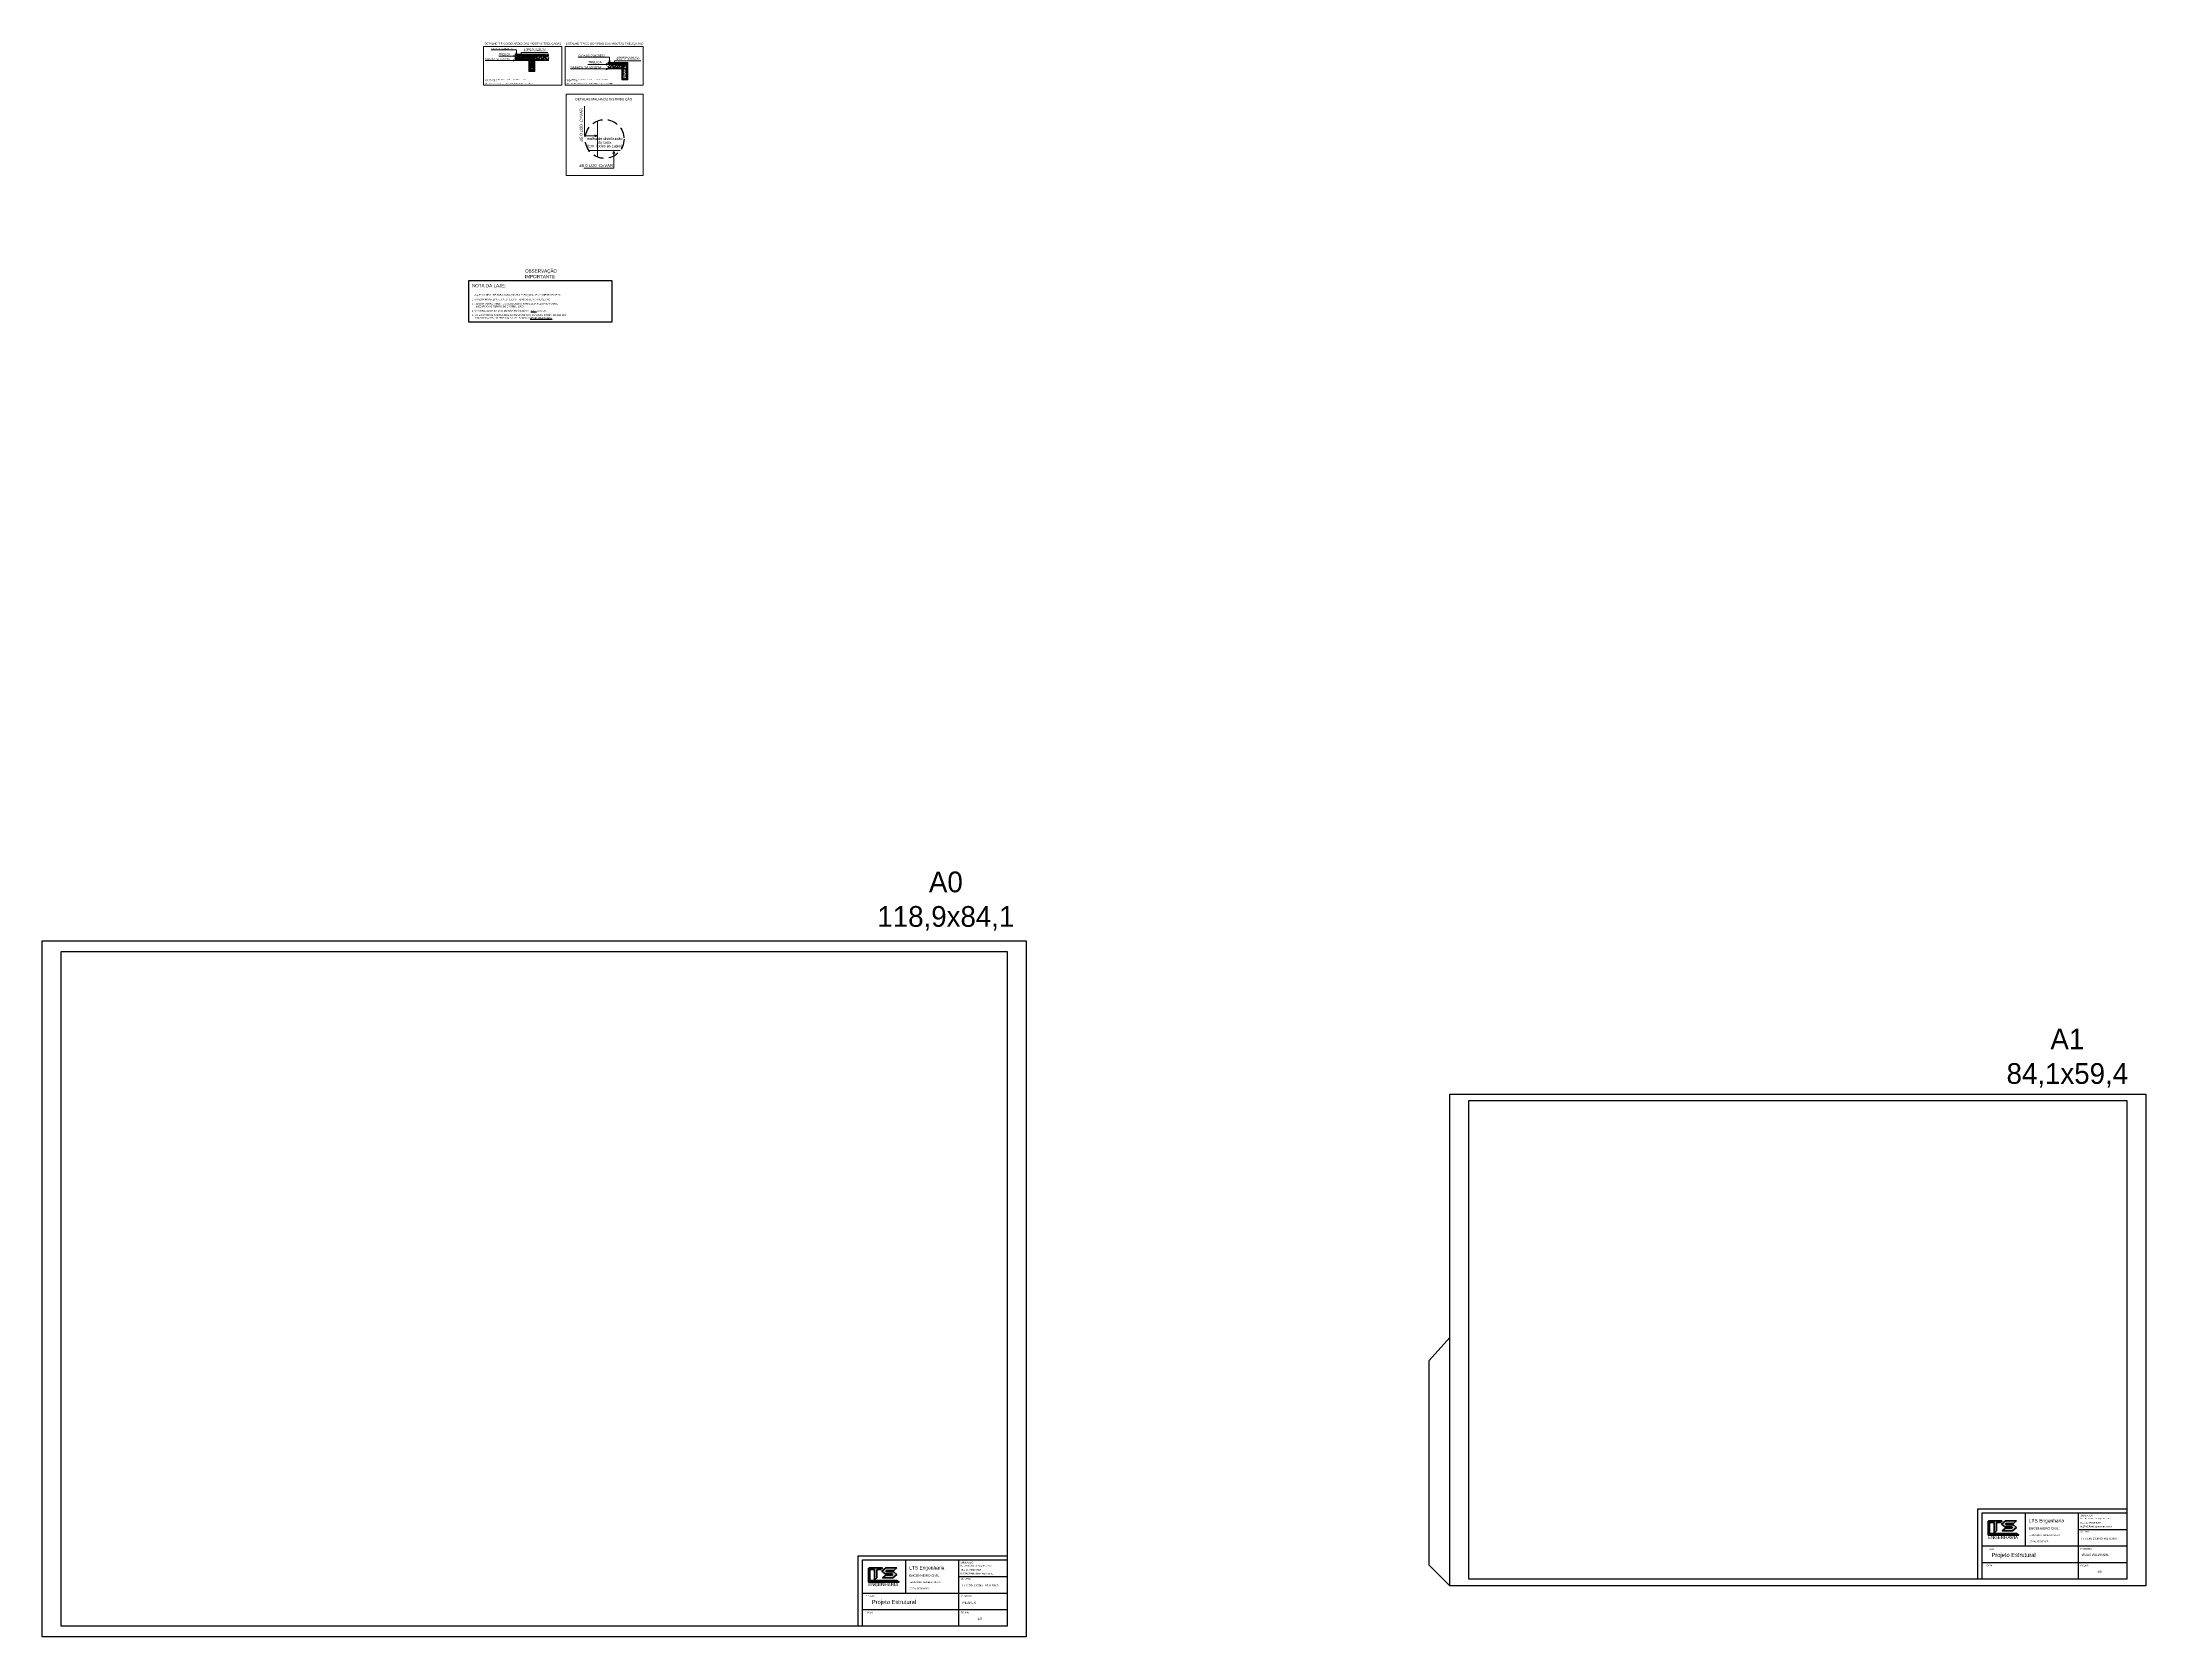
# Model space of a CAD drawing. Header units: millimetres. Extents: x -34 to 951, y -76 to 463.
# Drawn here: x -14.1 to 240.1, y 270.2 to 462.8 of the extents above; entities that cross this region are included whole.
import ezdxf

# ---------------------------------------------------------------- set-up
doc = ezdxf.new("R2010")
doc.units = ezdxf.units.MM
doc.header["$MEASUREMENT"] = 0
doc.linetypes.add('DASHED', pattern=[1.905, 1.27, -0.635])
doc.linetypes.add('NULL', pattern=[0])
for name, color, linetype, lineweight in [('Cotas', 7, 'Continuous', 0), ('Descrição da armadura', 7, 'Continuous', 0), ('DT-Armadura positiva', 7, 'Continuous', 30), ('DT-Barras na forma', 7, 'Continuous', 30), ('DT-Barras no corte', 5, 'Continuous', 5), ('DT-Cotas', 7, 'Continuous', 5), ('DT-Forma', 5, 'Continuous', 5), ('DT-Textos', 7, 'Continuous', 5), ('FO-Textos das vigas', 7, 'Continuous', 5)]:
    doc.layers.add(name, color=color, linetype=linetype, lineweight=lineweight)
doc.layers.add('TEXTO-VB', color=1, linetype='Continuous')
doc.layers.add('Textos', color=7, linetype='Continuous')
doc.styles.add('Arial', font='arial.ttf')
pattern_1 = [(50, (-3347.83707, -2165.89376), (0.237860304, -0.02081007), [0.02487168, -0.27358848]), (355, (-3347.83707, -2165.89376), (-0.046013811, 0.249443817), [0.019897344, -0.218871547]), (100.451445, (-3347.81725, -2165.8955), (0.191846492, 0.228633737), [0.021137675, -0.232514623]), (46.1842, (-3347.83707, -2165.82743), (0.353920796, -0.054890463), [0.03730752, -0.41038272]), (96.635558, (-3347.80758, -2165.832), (0.309954837, 0.323039548), [0.031706526, -0.34877225]), (351.184151, (-3347.83707, -2165.82743), (0.309954837, 0.323039548), [0.029845973, -0.328305826]), (21, (-3347.80391, -2165.84401), (0.197947749, -0.133517443), [0.02487168, -0.27358848]), (326, (-3347.8039, -2165.84401), (0.080688728, 0.240475809), [0.019897344, -0.218870784]), (71.451445, (-3347.78742, -2165.85514), (0.278636477, 0.106958367), [0.021137675, -0.232514223]), (37.5, (-3347.83707, -2165.89376), (0.0040324804, 0.1103950588), [0, -0.216217805, 0, -0.222187008, 0, -0.21969984]), (7.5, (-3347.83707, -2165.89376), (0.0872397514, 0.1307957585), [0, -0.1266797568, 0, -0.2112434688, 0, -0.083734656]), (327.5, (-3347.911025, -2165.89376), (0.177027081, -0.0074794482), [0, -0.0829056, 0, -0.258665472, 0, -0.343229184]), (317.5, (-3347.94419, -2165.89376), (0.193397459, 0.0331968267), [0, -0.10777728, 0, -0.171780403, 0, -0.243742464])]
pattern_2 = [(50, (-3359.0809, -2164.88716), (0.237860304, -0.02081007), [0.02487168, -0.27358848]), (355, (-3359.0809, -2164.88716), (-0.046013811, 0.249443817), [0.019897344, -0.218871547]), (100.451445, (-3359.06108, -2164.8889), (0.191846492, 0.228633737), [0.021137675, -0.232514623]), (46.1842, (-3359.0809, -2164.82083), (0.353920796, -0.054890463), [0.03730752, -0.41038272]), (96.635558, (-3359.0514, -2164.8254), (0.309954837, 0.323039548), [0.031706526, -0.34877225]), (351.184151, (-3359.0809, -2164.82083), (0.309954837, 0.323039548), [0.029845973, -0.328305826]), (21, (-3359.04774, -2164.83742), (0.197947749, -0.133517443), [0.02487168, -0.27358848]), (326, (-3359.04774, -2164.83742), (0.080688728, 0.240475809), [0.019897344, -0.218870784]), (71.451445, (-3359.03125, -2164.84854), (0.278636477, 0.106958367), [0.021137675, -0.232514223]), (37.5, (-3359.080905, -2164.88716), (0.0040324804, 0.1103950588), [0, -0.216217805, 0, -0.222187008, 0, -0.21969984]), (7.5, (-3359.0809, -2164.88716), (0.0872397514, 0.1307957585), [0, -0.1266797568, 0, -0.2112434688, 0, -0.083734656]), (327.5, (-3359.15486, -2164.88716), (0.177027081, -0.0074794482), [0, -0.0829056, 0, -0.258665472, 0, -0.343229184]), (317.5, (-3359.18802, -2164.88716), (0.193397459, 0.0331968267), [0, -0.10777728, 0, -0.171780403, 0, -0.243742464])]
pattern_3 = [(50, (-1713.72177, -929.45483), (0.235382592, -0.020593299), [0.0246126, -0.2707386]), (355, (-1713.72177, -929.45483), (-0.0455345, 0.246845444), [0.01969008, -0.216591635]), (100.451445, (-1713.70216, -929.45655), (0.189848091, 0.226252135), [0.020917491, -0.230092596]), (46.1842, (-1713.72177, -929.3892), (0.35023412, -0.054318688), [0.0369189, -0.4061079]), (96.635558, (-1713.6926, -929.39373), (0.30672614, 0.319674553), [0.03137625, -0.345139206]), (351.184151, (-1713.72177, -929.3892), (0.30672614, 0.319674553), [0.02953508, -0.324885974]), (21, (-1713.68896, -929.4056), (0.195885794, -0.132126636), [0.0246126, -0.2707386]), (326, (-1713.68896, -929.4056), (0.07984822, 0.237970852), [0.01969008, -0.21659088]), (71.451445, (-1713.67263, -929.41662), (0.275734014, 0.105844217), [0.020917491, -0.2300922]), (37.5, (-1713.721775, -929.45483), (0.0039904754, 0.1092451102), [0, -0.213965536, 0, -0.21987256, 0, -0.2174113]), (7.5, (-1713.72177, -929.45483), (0.086331004, 0.1294333027), [0, -0.125360176, 0, -0.209043016, 0, -0.08286242]), (327.5, (-1713.79496, -929.45483), (0.175183049, -0.0074015372), [0, -0.082042, 0, -0.25597104, 0, -0.33965388]), (317.5, (-1713.82777, -929.45483), (0.191382902, 0.032851026), [0, -0.1066546, 0, -0.169991024, 0, -0.24120348])]
pattern_4 = [(45, (-3359.080905, -2164.88716), (-0.01958399997, 0.01958399997), [])]

msp = doc.modelspace()

# ---------------------------------------------------------------- hatches: boundary and pattern name
h = msp.add_hatch(color=7)
h.dxf.hatch_style = 1
h.paths.add_polyline_path([(221.2174, 284.0016), (221.0498, 284.1357), (221.0498, 282.4601), (224.736, 282.4601), (224.4847, 282.6612), (221.2174, 282.6612)])
h.paths.add_polyline_path([(222.0467, 283.9893), (222.4823, 283.9893), (222.7337, 284.1904), (222.6499, 284.1904), (221.0916, 284.1904), (221.343, 283.9893), (221.7786, 283.9893), (221.7786, 282.6999), (222.0467, 282.968)])
h.paths.add_polyline_path([(223.239, 283.7076), (223.1381, 283.7883), (223.239, 283.869), (224.0829, 283.869), (224.4847, 284.1904), (223.1381, 284.1904), (222.6355, 283.7883), (223.0373, 283.4668), (223.8811, 283.4668), (223.982, 283.3861), (223.8811, 283.3054), (223.1555, 283.3054), (222.7337, 282.968), (223.962, 282.968), (224.4847, 283.3861), (224.0829, 283.7076)])
h = msp.add_hatch(color=7)
h.dxf.hatch_style = 1
h.paths.add_polyline_path([(85.9483, 278.3153), (85.7808, 278.4493), (85.7808, 276.7738), (89.4669, 276.7738), (89.2156, 276.9749), (85.9483, 276.9749)])
h.paths.add_polyline_path([(86.7776, 278.303), (87.2133, 278.303), (87.4646, 278.504), (87.3808, 278.504), (85.8226, 278.504), (86.0739, 278.303), (86.5096, 278.303), (86.5096, 277.0136), (86.7776, 277.2816)])
h.paths.add_polyline_path([(87.9699, 278.0212), (87.8691, 278.1019), (87.9699, 278.1826), (88.8138, 278.1826), (89.2156, 278.504), (87.8691, 278.504), (87.3664, 278.1019), (87.7682, 277.7805), (88.6121, 277.7805), (88.7129, 277.6998), (88.6121, 277.6191), (87.8864, 277.6191), (87.4646, 277.2816), (88.6929, 277.2816), (89.2156, 277.6998), (88.8138, 278.0212)])
at = {"layer": 'DT-Cotas'}
h = msp.add_hatch(dxfattribs=at)
h.set_pattern_fill('AR-CONC', color=256, scale=0.001292)
h.set_pattern_definition(pattern_3)
h.paths.add_polyline_path([(43.5446, 461.1424), (43.0475, 461.1424), (43.0475, 461.1043), (43.5255, 461.1043)])
h = msp.add_hatch(dxfattribs=at)
h.set_pattern_fill('AR-CONC', color=8, scale=0.001292)
h.set_pattern_definition(pattern_3)
h.paths.add_polyline_path([(46.1496, 461.1043), (46.1115, 461.1043), (45.8881, 460.6604), (46.3711, 460.6604)])
h.paths.add_polyline_path([(45.6264, 461.1043), (45.5882, 461.1043), (45.4643, 460.8569), (45.4643, 460.6604), (45.8488, 460.6604)])
h.paths.add_polyline_path([(45.5882, 461.1043), (45.4643, 461.1043), (45.4643, 460.8569)], flags=17)
h.paths.add_polyline_path([(46.1115, 461.1043), (45.6264, 461.1043), (45.8488, 460.6604), (45.8881, 460.6604)])
h.paths.add_polyline_path([(47.1522, 461.3654), (45.4643, 461.3654), (43.8801, 461.3654), (43.827, 461.2349), (45.3337, 461.2349), (45.3337, 461.1424), (47.1522, 461.1424)])
h.paths.add_polyline_path([(46.6715, 461.1043), (46.6327, 461.1043), (46.4103, 460.6604), (46.8933, 460.6604)])
h.paths.add_polyline_path([(46.6327, 461.1043), (46.1496, 461.1043), (46.3711, 460.6604), (46.4103, 460.6604)])
h.paths.add_polyline_path([(47.1522, 461.1043), (46.6715, 461.1043), (46.8933, 460.6604), (46.9521, 460.6604), (47.1522, 460.8605)])
h.paths.add_polyline_path([(47.1522, 460.8605), (46.9521, 460.6604), (47.1522, 460.6604)], flags=17)
h.paths.add_polyline_path([(46.1306, 461.1424), (45.6073, 461.1424), (45.6264, 461.1043), (46.1115, 461.1043)])
h.paths.add_polyline_path([(46.6518, 461.1424), (46.1306, 461.1424), (46.1496, 461.1043), (46.6327, 461.1043)])
h.paths.add_polyline_path([(47.1522, 461.1424), (46.6525, 461.1424), (46.6715, 461.1043), (47.1522, 461.1043)])
h.paths.add_polyline_path([(44.5898, 461.1424), (44.0664, 461.1424), (44.0856, 461.1043), (44.5707, 461.1043)])
h.paths.add_polyline_path([(44.0664, 461.1424), (43.5453, 461.1424), (43.5644, 461.1043), (44.0474, 461.1043)])
at = {"layer": 'DT-Textos'}
h = msp.add_hatch(dxfattribs=at)
h.set_pattern_fill('AR-CONC', color=8, scale=0.001306)
h.set_pattern_definition(pattern_2)
h.paths.add_polyline_path([(44.8637, 461.2349), (45.3337, 461.2349), (45.3337, 460.661), (45.334, 460.6604), (45.3337, 460.6604), (45.3337, 459.407), (44.8637, 459.407), (44.8637, 460.6212), (44.7331, 460.6212), (44.7331, 459.2765), (45.4643, 459.2765), (45.4643, 461.3654), (43.0449, 461.3654), (43.0449, 461.1424), (44.8637, 461.1424)])
h = msp.add_hatch(dxfattribs=at)
h.set_pattern_fill('AR-CONC', color=8, scale=0.001306)
h.set_pattern_definition(pattern_2)
h.paths.add_polyline_path([(43.5255, 461.1043), (43.0449, 461.1043), (43.0449, 460.8605), (43.245, 460.6604), (43.3037, 460.6604)])
h.paths.add_polyline_path([(43.5644, 461.1043), (43.5255, 461.1043), (43.3037, 460.6604), (43.7868, 460.6604)])
h.paths.add_polyline_path([(43.0449, 460.8605), (43.0449, 460.6604), (43.245, 460.6604)], flags=17)
h.paths.add_polyline_path([(44.0474, 461.1043), (43.5644, 461.1043), (43.7868, 460.6604), (43.826, 460.6604)])
h.paths.add_polyline_path([(44.0856, 461.1043), (44.0474, 461.1043), (43.826, 460.6604), (44.3089, 460.6604)])
h.paths.add_polyline_path([(44.5707, 461.1043), (44.0856, 461.1043), (44.3089, 460.6604), (44.3483, 460.6604)])
h.paths.add_polyline_path([(44.7331, 460.8563), (44.6089, 461.1043), (44.5707, 461.1043), (44.3483, 460.6604), (44.7331, 460.6604)])
h.paths.add_polyline_path([(44.7331, 461.1043), (44.6089, 461.1043), (44.7331, 460.8563)], flags=17)
h.paths.add_polyline_path([(44.8637, 461.1424), (44.5898, 461.1424), (44.6089, 461.1043), (44.7331, 461.1043), (44.7331, 460.8563), (44.8509, 460.6212), (44.8637, 460.6468)])
h.paths.add_polyline_path([(45.112, 461.1424), (44.8637, 461.1424), (44.8637, 461.1043), (44.8637, 460.6468)], flags=17)
h.paths.add_polyline_path([(45.3337, 461.2349), (44.8637, 461.2349), (44.8637, 461.1424), (45.3337, 461.1424)])
h.paths.add_polyline_path([(44.8898, 461.1879, -1), (44.9316, 461.1879, -1)], flags=16)
h.paths.add_polyline_path([(45.3076, 461.1879, -1), (45.2658, 461.1879, -1)], flags=16)
h.paths.add_polyline_path([(45.112, 461.1424), (44.8637, 460.6468), (44.8637, 460.6212), (45.3337, 460.6212), (45.3337, 460.661)])
h.paths.add_polyline_path([(45.3337, 461.1424), (45.112, 461.1424), (45.3337, 460.661)], flags=17)
h.paths.add_polyline_path([(45.3337, 460.6212), (44.8637, 460.6212), (44.8637, 459.407), (45.3337, 459.407)])
h.paths.add_polyline_path([(45.3076, 459.454, -1), (45.2658, 459.454, -1)], flags=16)
h.paths.add_polyline_path([(44.9316, 459.454, -1), (44.8898, 459.454, -1)], flags=16)
h = msp.add_hatch(dxfattribs=at)
h.set_pattern_fill('JIS_WOOD', color=256, scale=0.039168)
h.set_pattern_definition(pattern_4)
h.paths.add_polyline_path([(44.7331, 460.6212), (43.0449, 460.6212), (43.0449, 460.5821), (44.7331, 460.5821)])
h.paths.add_polyline_path([(43.245, 460.6604), (43.0449, 460.6604), (43.0449, 460.6212), (43.2842, 460.6212)])
h.paths.add_polyline_path([(43.7868, 460.6604), (43.3037, 460.6604), (43.2842, 460.6212), (43.8064, 460.6212)])
h.paths.add_polyline_path([(43.3037, 460.6604), (43.245, 460.6604), (43.2842, 460.6212)])
h.paths.add_polyline_path([(44.3089, 460.6604), (43.826, 460.6604), (43.8064, 460.6212), (44.3287, 460.6212)])
h.paths.add_polyline_path([(43.826, 460.6604), (43.7868, 460.6604), (43.8064, 460.6212)])
h.paths.add_polyline_path([(44.7331, 460.6604), (44.3483, 460.6604), (44.3287, 460.6212), (44.7331, 460.6212)])
h.paths.add_polyline_path([(44.3483, 460.6604), (44.3089, 460.6604), (44.3287, 460.6212)])
h = msp.add_hatch(dxfattribs=at)
h.set_pattern_fill('JIS_WOOD', color=256, scale=0.039168)
h.set_pattern_definition(pattern_4)
h.paths.add_polyline_path([(45.464, 460.6212), (47.1522, 460.6212), (47.1522, 460.5821), (45.464, 460.5821)])
h.paths.add_polyline_path([(46.9521, 460.6604), (47.1522, 460.6604), (47.1522, 460.6212), (46.9129, 460.6212)])
h.paths.add_polyline_path([(46.4103, 460.6604), (46.8933, 460.6604), (46.9129, 460.6212), (46.3907, 460.6212)])
h.paths.add_polyline_path([(46.8933, 460.6604), (46.9521, 460.6604), (46.9129, 460.6212)])
h.paths.add_polyline_path([(45.8881, 460.6604), (46.3711, 460.6604), (46.3907, 460.6212), (45.8684, 460.6212)])
h.paths.add_polyline_path([(46.3711, 460.6604), (46.4103, 460.6604), (46.3907, 460.6212)])
h.paths.add_polyline_path([(45.464, 460.6604), (45.8488, 460.6604), (45.8684, 460.6212), (45.464, 460.6212)])
h.paths.add_polyline_path([(45.8488, 460.6604), (45.8881, 460.6604), (45.8684, 460.6212)])
h = msp.add_hatch(dxfattribs=at)
h.set_pattern_fill('AR-CONC', color=8, scale=0.001306)
h.set_pattern_definition(pattern_1)
h.paths.add_polyline_path([(56.1075, 460.2283), (56.5775, 460.2283), (56.5775, 459.6544), (56.5778, 459.6538), (56.5775, 459.6538), (56.5775, 458.4004), (56.1075, 458.4004), (56.1075, 459.6146), (55.977, 459.6146), (55.977, 458.2699), (56.7081, 458.2699), (56.7081, 460.3588), (54.2887, 460.3588), (54.2887, 460.1358), (56.1075, 460.1358)])
h = msp.add_hatch(dxfattribs=at)
h.set_pattern_fill('AR-CONC', color=8, scale=0.001306)
h.set_pattern_definition(pattern_1)
h.paths.add_polyline_path([(54.7694, 460.0977), (54.2887, 460.0977), (54.2887, 459.8539), (54.4888, 459.6538), (54.5476, 459.6538)])
h.paths.add_polyline_path([(54.8082, 460.0977), (54.7694, 460.0977), (54.5476, 459.6538), (55.0306, 459.6538)])
h.paths.add_polyline_path([(54.2887, 459.8539), (54.2887, 459.6538), (54.4888, 459.6538)], flags=17)
h.paths.add_polyline_path([(55.2913, 460.0977), (54.8082, 460.0977), (55.0306, 459.6538), (55.0698, 459.6538)])
h.paths.add_polyline_path([(55.3294, 460.0977), (55.2913, 460.0977), (55.0698, 459.6538), (55.5528, 459.6538)])
h.paths.add_polyline_path([(55.8146, 460.0977), (55.3294, 460.0977), (55.5528, 459.6538), (55.5921, 459.6538)])
h.paths.add_polyline_path([(55.977, 459.8497), (55.8527, 460.0977), (55.8146, 460.0977), (55.5921, 459.6538), (55.977, 459.6538)])
h.paths.add_polyline_path([(55.977, 460.0977), (55.8527, 460.0977), (55.977, 459.8497)], flags=17)
h.paths.add_polyline_path([(56.1075, 460.1358), (55.8336, 460.1358), (55.8527, 460.0977), (55.977, 460.0977), (55.977, 459.8497), (56.0947, 459.6146), (56.1075, 459.6402)])
h.paths.add_polyline_path([(56.3558, 460.1358), (56.1075, 460.1358), (56.1075, 460.0977), (56.1075, 459.6402)], flags=17)
h.paths.add_polyline_path([(56.5775, 460.2283), (56.1075, 460.2283), (56.1075, 460.1358), (56.5775, 460.1358)])
h.paths.add_polyline_path([(56.1336, 460.1813, -1), (56.1754, 460.1813, -1)], flags=16)
h.paths.add_polyline_path([(56.5514, 460.1813, -1), (56.5096, 460.1813, -1)], flags=16)
h.paths.add_polyline_path([(56.3558, 460.1358), (56.1075, 459.6402), (56.1075, 459.6146), (56.5775, 459.6146), (56.5775, 459.6544)])
h.paths.add_polyline_path([(56.5775, 460.1358), (56.3558, 460.1358), (56.5775, 459.6544)], flags=17)
h.paths.add_polyline_path([(56.5775, 459.6146), (56.1075, 459.6146), (56.1075, 458.4004), (56.5775, 458.4004)])
h.paths.add_polyline_path([(56.5514, 458.4474, -1), (56.5096, 458.4474, -1)], flags=16)
h.paths.add_polyline_path([(56.1754, 458.4474, -1), (56.1336, 458.4474, -1)], flags=16)
h = msp.add_hatch(dxfattribs=at)
h.set_pattern_fill('JIS_WOOD', color=256, scale=0.039168)
h.set_pattern_definition([(45, (-3347.837074, -2165.893756), (-0.01958399997, 0.01958399997), [])])
h.paths.add_polyline_path([(55.977, 459.6146), (54.2887, 459.6146), (54.2887, 459.5755), (55.977, 459.5755)])
h.paths.add_polyline_path([(54.4888, 459.6538), (54.2887, 459.6538), (54.2887, 459.6146), (54.528, 459.6146)])
h.paths.add_polyline_path([(55.0306, 459.6538), (54.5476, 459.6538), (54.528, 459.6146), (55.0502, 459.6146)])
h.paths.add_polyline_path([(54.5476, 459.6538), (54.4888, 459.6538), (54.528, 459.6146)])
h.paths.add_polyline_path([(55.5528, 459.6538), (55.0698, 459.6538), (55.0502, 459.6146), (55.5725, 459.6146)])
h.paths.add_polyline_path([(55.0698, 459.6538), (55.0306, 459.6538), (55.0502, 459.6146)])
h.paths.add_polyline_path([(55.977, 459.6538), (55.5921, 459.6538), (55.5725, 459.6146), (55.977, 459.6146)])
h.paths.add_polyline_path([(55.5921, 459.6538), (55.5528, 459.6538), (55.5725, 459.6146)])

# ---------------------------------------------------------------- linework, layer by layer
at = {"color": 7}
for p, q in [((-14.0684, 354.2562), (104.8316, 354.2562)), ((-14.0684, 270.1562), (-14.0684, 354.2562)), ((104.8316, 354.2562), (104.8316, 270.1562)), ((-11.7684, 352.9562), (102.5316, 352.9562)), ((-11.7684, 271.4562), (-11.7684, 352.9562)), ((102.5316, 352.9562), (102.5316, 271.4562)), ((156.0006, 276.3426), (156.0006, 335.7426)), ((156.0006, 335.7426), (240.1006, 335.7426)), ((240.1006, 335.7426), (240.1006, 276.3426)), ((158.3006, 277.1426), (158.3006, 334.9426)), ((158.3006, 334.9426), (237.8006, 334.9426)), ((237.8006, 334.9426), (237.8006, 277.6426)), ((153.5006, 303.5426), (156.0006, 306.3426)), ((153.5006, 278.8426), (153.5006, 303.5426)), ((219.8006, 285.6426), (237.8006, 285.6426)), ((219.8006, 285.1426), (219.8006, 285.6426)), ((219.8006, 277.1426), (219.8006, 285.1426)), ((220.3006, 277.1426), (220.3006, 285.1426)), ((220.3006, 285.1426), (237.8006, 285.1426)), ((225.5506, 281.1426), (225.5506, 285.1426)), ((231.9345, 285.1426), (231.9345, 277.1426)), ((237.8006, 285.1426), (237.8006, 277.1426)), ((221.0498, 284.1357), (221.0498, 282.4601)), ((221.2174, 284.0016), (221.0498, 284.1357)), ((221.0498, 284.1357), (221.0498, 282.4601)), ((221.0498, 282.4601), (224.736, 282.4601)), ((221.0916, 284.1904), (221.343, 283.9893)), ((222.7337, 284.1904), (221.0916, 284.1904)), ((221.2174, 282.6612), (221.2174, 284.0016)), ((224.4847, 282.6612), (221.2174, 282.6612)), ((221.343, 283.9893), (221.7786, 283.9893)), ((221.7786, 283.9893), (221.7786, 282.6999)), ((221.7786, 282.6999), (222.0467, 282.968)), ((222.0467, 282.968), (222.0467, 283.9893)), ((222.0467, 283.9893), (222.4823, 283.9893)), ((222.4823, 283.9893), (222.7337, 284.1904)), ((223.1381, 284.1904), (222.6355, 283.7883)), ((222.6355, 283.7883), (223.0373, 283.4668)), ((223.1555, 283.3054), (222.7337, 282.968)), ((222.7337, 282.968), (223.962, 282.968)), ((223.0373, 283.4668), (223.8811, 283.4668)), ((224.4847, 284.1904), (223.1381, 284.1904)), ((223.1381, 283.7883), (223.239, 283.869)), ((223.239, 283.7076), (223.1381, 283.7883)), ((223.8811, 283.3054), (223.1555, 283.3054)), ((223.239, 283.869), (224.0829, 283.869)), ((224.0829, 283.7076), (223.239, 283.7076)), ((223.8811, 283.4668), (223.982, 283.3861)), ((223.982, 283.3861), (223.8811, 283.3054)), ((223.962, 282.968), (224.4847, 283.3861)), ((224.0829, 283.869), (224.4847, 284.1904)), ((224.4847, 283.3861), (224.0829, 283.7076)), ((224.736, 282.4601), (224.4847, 282.6612)), ((231.9345, 283.1426), (237.8006, 283.1426)), ((84.5316, 279.9562), (102.5316, 279.9562)), ((84.5316, 279.4562), (84.5316, 279.9562)), ((220.3006, 281.1426), (237.8006, 281.1426)), ((84.5316, 271.4562), (84.5316, 279.4562)), ((85.0316, 271.4562), (85.0316, 279.4562)), ((85.0316, 279.4562), (102.5316, 279.4562)), ((85.7808, 278.4493), (85.7808, 276.7738)), ((85.9483, 278.3153), (85.7808, 278.4493)), ((85.7808, 278.4493), (85.7808, 276.7738)), ((85.8226, 278.504), (86.0739, 278.303)), ((87.4646, 278.504), (85.8226, 278.504)), ((85.9483, 276.9749), (85.9483, 278.3153)), ((86.0739, 278.303), (86.5096, 278.303)), ((86.5096, 278.303), (86.5096, 277.0136)), ((86.5096, 277.0136), (86.7776, 277.2816)), ((86.7776, 277.2816), (86.7776, 278.303)), ((86.7776, 278.303), (87.2133, 278.303)), ((87.2133, 278.303), (87.4646, 278.504)), ((87.8691, 278.504), (87.3664, 278.1019)), ((87.3664, 278.1019), (87.7682, 277.7805)), ((87.8864, 277.6191), (87.4646, 277.2816)), ((87.4646, 277.2816), (88.6929, 277.2816)), ((87.7682, 277.7805), (88.6121, 277.7805)), ((89.2156, 278.504), (87.8691, 278.504)), ((87.8691, 278.1019), (87.9699, 278.1826)), ((87.9699, 278.0212), (87.8691, 278.1019)), ((88.6121, 277.6191), (87.8864, 277.6191)), ((87.9699, 278.1826), (88.8138, 278.1826)), ((88.8138, 278.0212), (87.9699, 278.0212)), ((88.6121, 277.7805), (88.7129, 277.6998)), ((88.7129, 277.6998), (88.6121, 277.6191)), ((88.6929, 277.2816), (89.2156, 277.6998)), ((88.8138, 278.1826), (89.2156, 278.504)), ((89.2156, 277.6998), (88.8138, 278.0212)), ((90.2816, 275.4562), (90.2816, 279.4562)), ((96.6655, 279.4562), (96.6655, 271.4562)), ((96.6655, 277.4562), (102.5316, 277.4562)), ((102.5316, 279.4562), (102.5316, 271.4562)), ((156.0006, 276.3426), (153.5006, 278.8426)), ((237.8006, 277.1426), (158.3006, 277.1426)), ((220.3006, 279.1426), (237.8006, 279.1426)), ((237.8006, 277.1426), (220.3006, 277.1426)), ((237.8006, 277.1426), (220.3006, 277.1426)), ((85.0316, 275.4562), (102.5316, 275.4562)), ((85.7808, 276.7738), (89.4669, 276.7738)), ((89.2156, 276.9749), (85.9483, 276.9749)), ((89.4669, 276.7738), (89.2156, 276.9749)), ((240.1006, 276.3426), (156.0006, 276.3426)), ((85.0316, 273.4562), (102.5316, 273.4562)), ((104.8316, 270.1562), (-14.0684, 270.1562)), ((102.5316, 271.4562), (-11.7684, 271.4562)), ((102.5316, 271.4562), (85.0316, 271.4562)), ((102.5316, 271.4562), (85.0316, 271.4562))]:
    msp.add_line(p, q, dxfattribs=at)
msp.add_lwpolyline([(37.4875, 434.0223), (54.7703, 434.0223), (54.7703, 428.9986), (37.4875, 428.9986)], close=True)
for points in [[(221.2174, 282.6612), (224.4847, 282.6612), (224.736, 282.4601), (221.0498, 282.4601), (221.0498, 284.1357), (221.2174, 284.0016)], [(221.0498, 282.4601), (224.736, 282.4601), (224.4847, 282.6612), (221.2174, 282.6612), (221.2174, 284.0016), (221.0498, 284.1357)], [(221.7786, 283.9893), (221.343, 283.9893), (221.0916, 284.1904), (222.6499, 284.1904), (222.7337, 284.1904), (222.4823, 283.9893), (222.0467, 283.9893), (222.0467, 282.968), (221.7786, 282.6999)], [(221.343, 283.9893), (221.7786, 283.9893), (221.7786, 282.6999), (222.0467, 282.968), (222.0467, 283.9893), (222.4823, 283.9893), (222.7337, 284.1904), (221.0916, 284.1904)], [(223.1381, 283.7883), (223.239, 283.869), (224.0829, 283.869), (224.4847, 284.1904), (223.1381, 284.1904), (222.6355, 283.7883), (223.0373, 283.4668), (223.8811, 283.4668), (223.982, 283.3861), (223.8811, 283.3054), (223.1555, 283.3054), (222.7337, 282.968), (223.962, 282.968), (224.4847, 283.3861), (224.0829, 283.7076), (223.239, 283.7076), (224.0829, 283.7076), (224.4847, 283.3861), (223.962, 282.968), (222.7337, 282.968), (223.1555, 283.3054), (223.8811, 283.3054), (223.982, 283.3861), (223.8811, 283.4668), (223.0373, 283.4668), (222.6355, 283.7883), (223.1381, 284.1904), (224.4847, 284.1904), (224.0829, 283.869), (223.239, 283.869), (223.1381, 283.7883), (223.239, 283.7076)], [(85.9483, 276.9749), (89.2156, 276.9749), (89.4669, 276.7738), (85.7808, 276.7738), (85.7808, 278.4493), (85.9483, 278.3153)], [(85.7808, 276.7738), (89.4669, 276.7738), (89.2156, 276.9749), (85.9483, 276.9749), (85.9483, 278.3153), (85.7808, 278.4493)], [(86.5096, 278.303), (86.0739, 278.303), (85.8226, 278.504), (87.3808, 278.504), (87.4646, 278.504), (87.2133, 278.303), (86.7776, 278.303), (86.7776, 277.2816), (86.5096, 277.0136)], [(86.0739, 278.303), (86.5096, 278.303), (86.5096, 277.0136), (86.7776, 277.2816), (86.7776, 278.303), (87.2133, 278.303), (87.4646, 278.504), (85.8226, 278.504)], [(87.8691, 278.1019), (87.9699, 278.1826), (88.8138, 278.1826), (89.2156, 278.504), (87.8691, 278.504), (87.3664, 278.1019), (87.7682, 277.7805), (88.6121, 277.7805), (88.7129, 277.6998), (88.6121, 277.6191), (87.8864, 277.6191), (87.4646, 277.2816), (88.6929, 277.2816), (89.2156, 277.6998), (88.8138, 278.0212), (87.9699, 278.0212), (88.8138, 278.0212), (89.2156, 277.6998), (88.6929, 277.2816), (87.4646, 277.2816), (87.8864, 277.6191), (88.6121, 277.6191), (88.7129, 277.6998), (88.6121, 277.7805), (87.7682, 277.7805), (87.3664, 278.1019), (87.8691, 278.504), (89.2156, 278.504), (88.8138, 278.1826), (87.9699, 278.1826), (87.8691, 278.1019), (87.9699, 278.0212)]]:
    msp.add_lwpolyline(points, close=True, dxfattribs=at)
at = {"color": 70, "linetype": 'DASHED'}
msp.add_circle((53.8927, 451.1144), 2.3463, dxfattribs=at)
at = {"layer": 'Cotas'}
for points in [[(39.2772, 462.3023), (48.7058, 462.3023), (48.7058, 457.6257), (39.2772, 457.6257), (39.2772, 462.3023)], [(49.1346, 462.305), (58.5632, 462.305), (58.5632, 457.6284), (49.1346, 457.6284), (49.1346, 462.305)]]:
    msp.add_lwpolyline(points, dxfattribs=at)
msp.add_lwpolyline([(49.2552, 456.537), (58.5632, 456.537), (58.5632, 446.698), (49.2552, 446.698), (49.2552, 456.537), (49.2552, 456.537), (49.2552, 456.537)], close=True, dxfattribs=at)
at = {"layer": 'DT-Armadura positiva', "color": 4}
for p, q in [((43.0449, 461.1424), (45.3337, 461.1424)), ((43.2842, 460.6212), (43.0449, 460.8605)), ((43.0449, 460.6212), (45.3337, 460.6212)), ((43.2842, 460.6212), (43.5446, 461.1424)), ((43.8064, 460.6212), (43.5453, 461.1424)), ((43.8064, 460.6212), (44.0664, 461.1424)), ((44.3287, 460.6212), (44.0664, 461.1424)), ((44.3287, 460.6212), (44.5898, 461.1424)), ((44.8509, 460.6212), (44.5898, 461.1424)), ((44.8509, 460.6212), (45.112, 461.1424)), ((44.8631, 460.6604), (45.0851, 461.1424)), ((47.1522, 461.1424), (44.8634, 461.1424)), ((47.1522, 460.6212), (44.8634, 460.6212)), ((45.3462, 460.6212), (45.0851, 461.1424)), ((45.334, 460.6604), (45.112, 461.1424)), ((45.3462, 460.6212), (45.6073, 461.1424)), ((45.8684, 460.6212), (45.6073, 461.1424)), ((45.8684, 460.6212), (46.1306, 461.1424)), ((46.3907, 460.6212), (46.1306, 461.1424)), ((46.3907, 460.6212), (46.6518, 461.1424)), ((46.9129, 460.6212), (46.6525, 461.1424)), ((46.9129, 460.6212), (47.1522, 460.8605)), ((54.2887, 460.1358), (56.5775, 460.1358)), ((54.528, 459.6146), (54.7884, 460.1358)), ((55.0502, 459.6146), (54.7891, 460.1358)), ((55.0502, 459.6146), (55.3103, 460.1358)), ((55.5725, 459.6146), (55.3103, 460.1358)), ((55.5725, 459.6146), (55.8336, 460.1358)), ((56.0947, 459.6146), (55.8336, 460.1358)), ((56.0947, 459.6146), (56.3558, 460.1358)), ((56.5778, 459.6538), (56.3558, 460.1358)), ((54.528, 459.6146), (54.2887, 459.8539)), ((54.2887, 459.6146), (56.5775, 459.6146))]:
    msp.add_line(p, q, dxfattribs=at)
at = {"layer": 'DT-Barras na forma'}
for p, q in [((44.9942, 461.2349), (44.8637, 461.2349)), ((44.8637, 461.2349), (44.8637, 459.407)), ((45.3337, 461.2349), (44.8637, 461.2349)), ((44.8637, 461.2349), (44.8637, 461.1043)), ((45.3337, 459.407), (45.3337, 461.2349)), ((56.2381, 460.2283), (56.1075, 460.2283)), ((56.1075, 460.2283), (56.1075, 458.4004)), ((56.5775, 460.2283), (56.1075, 460.2283)), ((56.1075, 460.2283), (56.1075, 460.0977)), ((56.5775, 458.4004), (56.5775, 460.2283)), ((44.8637, 459.407), (45.3337, 459.407)), ((56.1075, 458.4004), (56.5775, 458.4004))]:
    msp.add_line(p, q, dxfattribs=at)
at = {"layer": 'DT-Barras no corte'}
for centre in [(44.9107, 461.1879), (45.2867, 461.1879), (56.1545, 460.1813), (56.5305, 460.1813), (44.9107, 459.454), (45.2867, 459.454), (56.1545, 458.4474), (56.5305, 458.4474)]:
    msp.add_circle(centre, 0.0209, dxfattribs=at)
at = {"layer": 'DT-Cotas', "color": 2}
for p, q in [((43.2739, 461.2349), (43.824, 461.2349)), ((43.824, 461.2349), (46.7627, 461.2349)), ((54.5177, 460.2283), (55.0679, 460.2283)), ((55.0679, 460.2283), (56.5676, 460.2283))]:
    msp.add_line(p, q, dxfattribs=at)
at = {"layer": 'DT-Forma'}
for p, q in [((45.4643, 461.3654), (43.0449, 461.3654)), ((44.7331, 461.1043), (43.0449, 461.1043)), ((44.7331, 461.3654), (44.7331, 461.3654)), ((44.7331, 461.1043), (44.7331, 459.2765)), ((45.4643, 461.3654), (45.4643, 461.3654)), ((47.1522, 461.3654), (45.4643, 461.3654)), ((45.4643, 459.2765), (45.4643, 461.1043)), ((47.1525, 461.1043), (45.4643, 461.1043)), ((56.7081, 460.3588), (54.2887, 460.3588)), ((55.977, 460.0977), (54.2887, 460.0977)), ((55.977, 460.3588), (55.977, 460.3588)), ((55.977, 460.0977), (55.977, 458.2699)), ((56.7081, 458.2699), (56.7081, 460.3588)), ((56.7081, 460.3588), (56.7081, 460.3588)), ((44.7331, 459.2765), (45.4643, 459.2765)), ((44.7331, 459.2765), (44.7331, 459.2765)), ((45.4643, 459.2765), (45.4643, 459.2765)), ((55.977, 458.2699), (56.7081, 458.2699)), ((55.977, 458.2699), (55.977, 458.2699)), ((56.7081, 458.2699), (56.7081, 458.2699))]:
    msp.add_line(p, q, dxfattribs=at)
for points in [[(43.0449, 460.6604), (44.7331, 460.6604)], [(44.7331, 460.5821), (43.0449, 460.5821)], [(45.3337, 460.6604), (45.334, 460.6604)], [(47.1522, 460.6604), (45.464, 460.6604)], [(45.464, 460.5821), (47.1522, 460.5821)], [(45.4643, 460.6604), (45.4643, 460.5821)], [(54.2887, 459.6538), (55.977, 459.6538)], [(55.977, 459.5755), (54.2887, 459.5755)], [(56.5775, 459.6538), (56.5778, 459.6538)], [(56.7081, 459.6538), (56.7081, 459.5755)]]:
    msp.add_lwpolyline(points, dxfattribs=at)
at = {"layer": 'DT-Textos'}
for p, q in [((39.4426, 460.5864), (43.0392, 460.5864)), ((43.2306, 461.8859), (40.1961, 461.8859)), ((41.1192, 461.1408), (43.0475, 461.1408)), ((43.2306, 461.3818), (43.2306, 461.8859)), ((43.8283, 461.2381), (43.8283, 461.5762)), ((47.0164, 461.5762), (43.8283, 461.5762)), ((54.4744, 461.0053), (50.6812, 461.0053)), ((51.8816, 460.1338), (54.292, 460.1338)), ((54.4744, 460.3752), (54.4744, 461.0053)), ((55.0721, 460.2315), (55.0721, 460.5696)), ((58.2603, 460.5696), (55.0721, 460.5696)), ((49.7859, 459.5809), (54.2817, 459.5809)), ((51.4603, 455.0724), (51.4603, 451.5031)), ((52.9809, 451.5031), (51.4603, 451.5031)), ((51.3951, 447.6093), (55.0128, 447.6093)), ((55.0128, 449.6643), (55.0128, 447.6093))]:
    msp.add_line(p, q, dxfattribs=at)
at = {"layer": 'DT-Textos', "color": 4}
for p, q in [((53.0443, 453.273), (53.0443, 448.9021)), ((52.009, 449.7155), (55.7764, 449.7155))]:
    msp.add_line(p, q, dxfattribs=at)
at = {"layer": 'DT-Textos'}
for points in [[(42.8623, 460.5127), (43.0392, 460.5864), (42.8623, 460.6602)], [(42.8705, 461.0671), (43.0475, 461.1408), (42.8705, 461.2146)], [(43.2884, 461.5238), (43.2306, 461.3818), (43.1705, 461.5229)], [(43.8936, 461.3985), (43.8283, 461.2381), (43.7604, 461.3974)], [(54.0708, 460.0417), (54.292, 460.1338), (54.0708, 460.226)], [(54.5467, 460.5527), (54.4744, 460.3752), (54.3992, 460.5515)], [(55.1374, 460.3919), (55.0721, 460.2315), (55.0042, 460.3908)], [(54.0604, 459.4887), (54.2817, 459.5809), (54.0604, 459.6731)], [(52.6933, 451.6202), (52.9809, 451.5031), (52.6953, 451.3814)], [(54.8957, 449.3768), (55.0128, 449.6643), (55.1345, 449.3787)]]:
    msp.add_lwpolyline(points, dxfattribs=at)

# ---------------------------------------------------------------- texts
at = {"color": 7}
for s, height, p in [('ENDEREÇO:', 0.2, (232.1397, 284.7365)), ('ENGENHARIA', 0.39848, (221.0076, 281.9748)), ('ENGENHEIRO CIVIL:', 0.275339, (225.9616, 283.1247)), ('LTS Engenharia', 0.425339, (225.957, 283.9851)), ('LEONARDO TEIXEIRA SILVA', 0.2, (225.9818, 282.3639)), ('TEL: 14 99838-9009', 0.2, (232.1439, 283.8519)), ('Paulo Prado 1018, Jrd.Campestre-LINS-SP', 0.144994, (232.1628, 284.3846)), ('INSTAGRAM: @lts.engenharia_', 0.2, (232.1684, 283.3952)), ('CLIENTE:', 0.2, (232.194, 282.7716)), ('LECON CONSTRUTORA', 0.275339, (232.2543, 281.8867)), ('TÍTULO:', 0.2, (220.6974, 280.6638)), ('Projeto Estrutural', 0.5, (221.4479, 279.8133)), ('CREA: 5070932974', 0.2, (225.9828, 281.5768)), ('PRANCHA:', 0.2, (232.194, 280.6862)), ('VIGAS BALDRAME', 0.275339, (232.3043, 279.9516)), ('ENGENHEIRO CIVIL:', 0.275339, (90.6925, 277.4384)), ('LTS Engenharia', 0.425339, (90.6879, 278.2988)), ('TEL: 14 99838-9009', 0.2, (96.8749, 278.1656)), ('ENDEREÇO:', 0.2, (96.8707, 279.0501)), ('Paulo Prado 1018, Jrd.Campestre-LINS-SP', 0.144994, (96.8937, 278.6982)), ('INSTAGRAM: @lts.engenharia_', 0.2, (96.8993, 277.7088)), ('CLIENTE:', 0.2, (96.925, 277.0853)), ('LOCAL:', 0.2, (220.6974, 278.674)), ('FOLHA:', 0.2, (232.194, 278.6869)), ('4/9', 0.27534, (234.2322, 277.8803)), ('TÍTULO:', 0.2, (85.4283, 274.9774)), ('ENGENHARIA', 0.39848, (85.7386, 276.2884)), ('Projeto Estrutural', 0.5, (86.1788, 274.127)), ('CREA: 5070932974', 0.2, (90.7137, 275.8904)), ('LEONARDO TEIXEIRA SILVA', 0.2, (90.7127, 276.6775)), ('PRANCHA:', 0.2, (96.925, 274.9998)), ('LECON CONSTRUTORA', 0.275339, (97.1359, 276.2513)), ('LOCAL:', 0.2, (85.4283, 272.9877)), ('FOLHA:', 0.2, (96.925, 273.0005)), ('PILARES ', 0.27534, (97.1309, 274.1507)), ('1/9', 0.27534, (98.9632, 272.194))]:
    msp.add_text(s, height=height, dxfattribs=at).set_placement(p)
at = {"color": 7, "char_height": 2.5, "attachment_point": 1}
for s, insert in [('\\pxqc;A0\\P118,9x84,1', (85.9265, 362.6148)), ('\\pxqc;A1\\P84,1x59,4', (221.4134, 343.6376))]:
    msp.add_mtext_dynamic_manual_height_columns(s, width=18.384127, gutter_width=12.5, heights=[0], dxfattribs=dict(at, insert=insert))
at = {"layer": 'Descrição da armadura', "linetype": 'Continuous', "attachment_point": 8, "line_spacing_factor": 0.798, "style": 'Arial'}
for s, insert, char_height, width in [('SAPATA DA VIGOTA', (40.9152, 460.6187), 0.221221, 6.562472), ('CAPA DE CONCRETO', (41.5214, 461.9406), 0.176977, 5.249977), ('TRELIÇA', (41.7903, 461.169), 0.22122, 6.562472), ('ARMADURA NEGATIVA E MALHA DE DISTRIBUIÇÃO', (45.4848, 461.645), 0.159832, 3.363737), ('CAPA DE CONCRETO', (52.338, 461.0738), 0.221221, 6.562472), ('TRELIÇA', (52.7205, 460.169), 0.27653, 8.20309), ('ARMADURA NEGATIVA E MALHA DE DISTRIBUIÇÃO', (56.7287, 460.6384), 0.159832, 3.363737), ('SAPATA DA VIGOTA', (51.6266, 459.6213), 0.276526, 8.20309)]:
    msp.add_mtext(s, dxfattribs=dict(at, insert=insert, char_height=char_height, width=width))
at = {"layer": 'Descrição da armadura', "insert": (51.2584, 452.7576), "char_height": 0.358182, "width": 10.674634, "attachment_point": 8, "rotation": 90.00021, "line_spacing_factor": 0.9, "style": 'Arial'}
msp.add_mtext(' ø5.0 c/20  C=VAR', dxfattribs=at)
at = {"layer": 'Descrição da armadura', "insert": (52.7963, 447.7216), "char_height": 0.358182, "width": 10.070751, "attachment_point": 8, "line_spacing_factor": 0.9, "style": 'Arial'}
msp.add_mtext(' ø5.0 c/20  C=VAR', dxfattribs=at)
at = {"layer": 'DT-Textos', "line_spacing_factor": 0.798, "style": 'Arial'}
for s, insert, char_height, width, attachment_point in [('DETALHE TÍPICO DO APOIO DAS VIGOTAS TRELIÇADAS', (44.0038, 462.4356), 0.245801, 21.764211, 8), ('DETALHE TÍPICO DO APOIO DAS VIGOTAS TRELIÇADAS', (53.8612, 462.4383), 0.245801, 21.764211, 8), ('2) UTILIZAR TRANSPASSE DE 30cm ENTRE ARMADURAS DE DISTRIBUIÇÃO', (39.3832, 457.7084), 0.114259, 6.725838, 7), ('1) A ARMADURA DA VIGOTA TRELIÇADA DEVE APOIAR EM TODA LARGURA DA VIGA', (39.3832, 458.0708), 0.114259, 5.103558, 7), ('2) UTILIZAR TRANSPASSE DE 30cm ENTRE ARMADURAS DE DISTRIBUIÇÃO', (49.2406, 457.7111), 0.114259, 6.725838, 7), ('1) A ARMADURA DA VIGOTA TRELIÇADA DEVE APOIAR EM TODA LARGURA DA VIGA', (49.2406, 458.0735), 0.114259, 5.103558, 7)]:
    msp.add_mtext(s, dxfattribs=dict(at, insert=insert, char_height=char_height, width=width, attachment_point=attachment_point))
at = {"layer": 'DT-Textos', "linetype": 'NULL', "insert": (53.7959, 455.7027), "char_height": 0.2824, "width": 9.691572, "attachment_point": 8, "line_spacing_factor": 0.798, "style": 'Arial'}
msp.add_mtext('DETALHE MALHA DE DISTRIBUIÇÃO', dxfattribs=at)
at = {"layer": 'FO-Textos das vigas', "linetype": 'Continuous', "insert": (53.8904, 450.0242), "char_height": 0.326927, "width": 4.458523, "attachment_point": 8, "line_spacing_factor": 0.798, "style": 'Arial'}
msp.add_mtext('malha de distribuição da capa\\P(Em Todas as Lajes)', dxfattribs=at)
at = {"layer": 'TEXTO-VB', "char_height": 0.2, "width": 17.778, "attachment_point": 1}
for s, insert in [('1 - LAJE DO TIPO PRÉ-FABRICADA (VIGOTA TRELIÇADA - ENCHIMENTO EM EPS)', (37.8708, 432.3767)), ('4- O FORNECEDOR DA LAJE DEVERÁ FORNECER A  {\\L ART } DA LAJE.', (37.8708, 430.4617)), ('3 - SEGUIR CORRETAMENTE AS EXIGENCIAS FORNECIDA PELO FABRICANTE\\P      (NEGATIVOS E FERROS DE DISTRIBUIÇÃO)', (37.8708, 431.3128)), ('5 - A LAJE PODERÁ SER FUNDIDA JUNTAMENTE COM AS VIGAS, POREM DEVEM SER\\P     CONSIDERADOS EM SEUS CALCULOS, SENDO O {\\LAPOIO  BI-APOIADA.}', (37.8708, 429.9298)), ('2 - A RESPONSABILIDADE DA LAJE É DO FABRICANTE (FORNECEDOR)', (37.8708, 431.8447))]:
    msp.add_mtext(s, dxfattribs=dict(at, insert=insert))
at = {"layer": 'Textos', "char_height": 0.4, "width": 5.894, "attachment_point": 1}
for s, insert in [('OBSERVAÇÃO IMPORTANTE', (44.2784, 435.3688)), ('NOTA DA LAJE:', (37.8578, 433.6024))]:
    msp.add_mtext(s, dxfattribs=dict(at, insert=insert))

doc.saveas('drawing.dxf')
